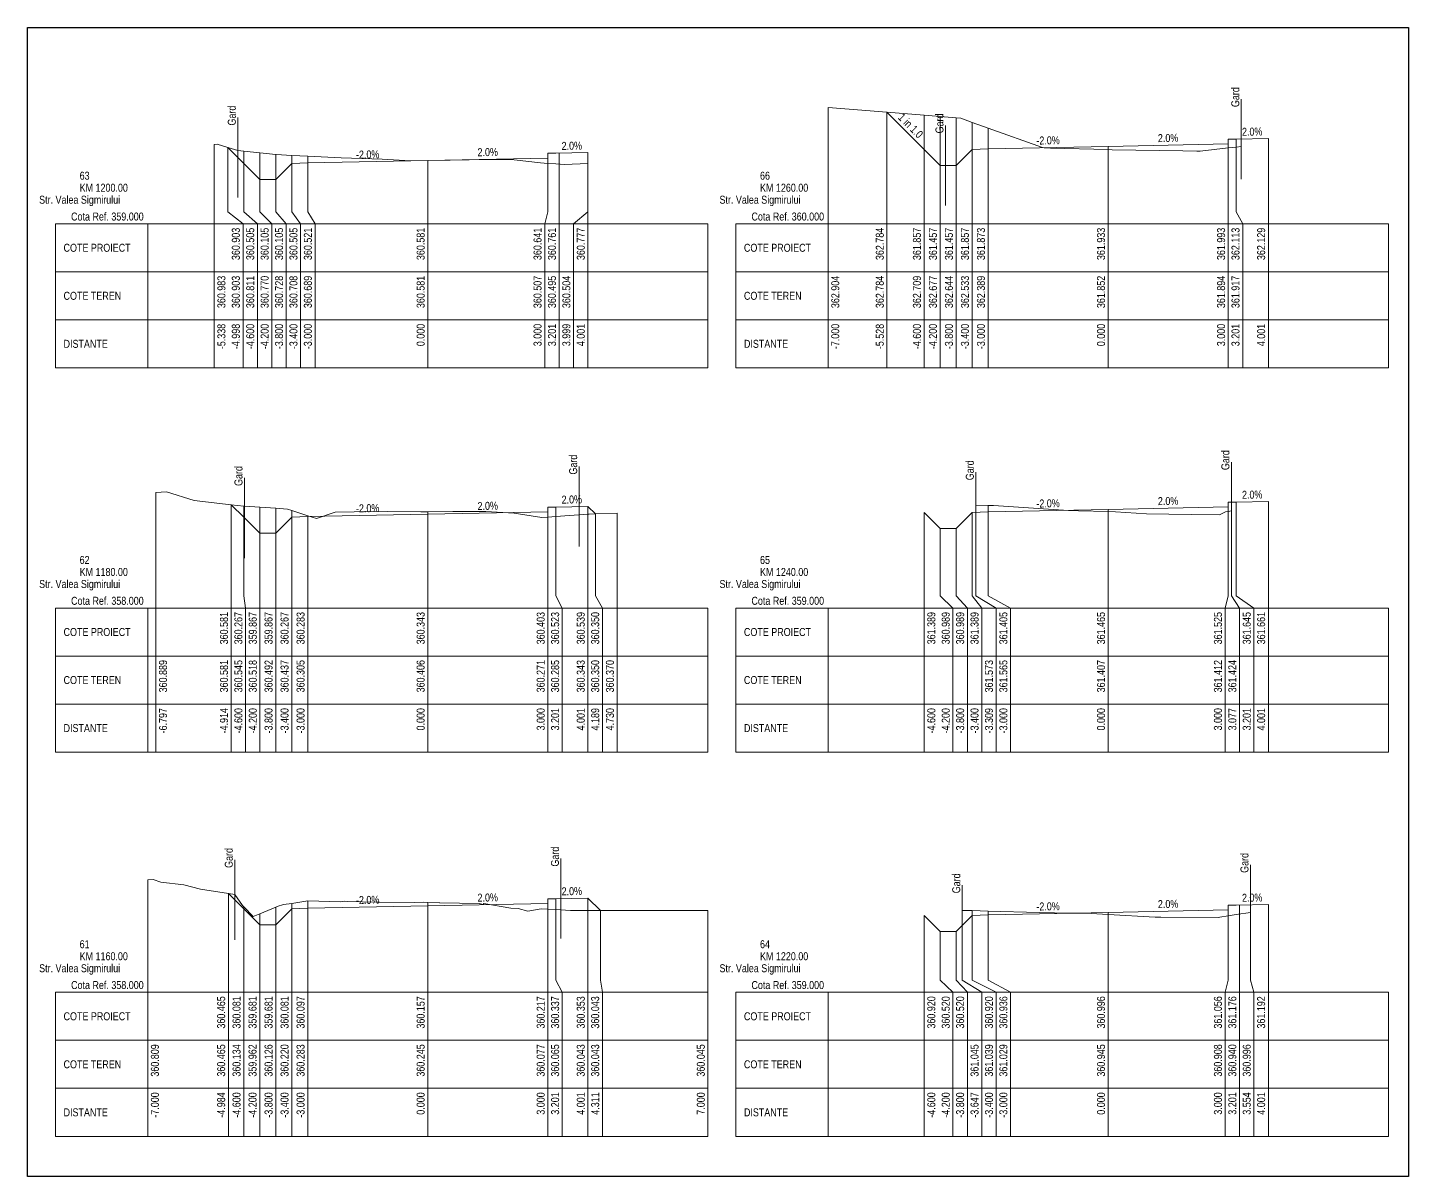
# Model space of a CAD drawing. Extents: x 1 to 634, y 0 to 594.
# Drawn here: x 550 to 584.5, y 0 to 28.7 of the extents above; entities that cross this region are included whole.
import ezdxf
from ezdxf.enums import TextEntityAlignment as Align

# ---------------------------------------------------------------- set-up
doc = ezdxf.new("R2010")
doc.units = 0
doc.header["$MEASUREMENT"] = 0
doc.layers.add('ARD-No Plot', color=1, linetype='Continuous', lineweight=0, plot=False)
for name, color, linetype, lineweight in [('Cartus', 7, 'Continuous', 0), ('DESIGN-TEXT', 7, 'Continuous', 0), ('EXISTING-TEXT', 7, 'Continuous', 0), ('LINES', 7, 'Continuous', 0), ('Text', 7, 'Continuous', 0), ('X-RL', 7, 'Continuous', 0), ('XPLOT-DESIGN', 5, 'Continuous', 0), ('XPLOT-EXISTING', 3, 'Continuous', 0), ('XPLOT-GRADE', 7, 'Continuous', 0), ('XPLOT-KM', 7, 'Continuous', 0), ('XPLOT-TITLE', 7, 'Continuous', 0)]:
    doc.layers.add(name, color=color, linetype=linetype, lineweight=lineweight)
doc.styles.add('$11$$0$Arial', font='arial.ttf', dxfattribs={"width": 0.8})

# ---------------------------------------------------------------- blocks, each defined once
blk = doc.blocks.new('$10$$0$A3_TRANSV_ALIN_TIRENA')
at = {"layer": ''}
blk.add_lwpolyline([(0, 0), (0, 287), (345, 287), (345, 0)], close=True, dxfattribs=at)

msp = doc.modelspace()

# ---------------------------------------------------------------- linework, layer by layer
at = {"layer": 'LINES'}
for p, q in [((580.325, 26.915), (580.325, 24.915)), ((570, 24.1), (570, 26.704)), ((570, 24.1), (570, 26.704)), ((570, 24.1), (570, 26.704)), ((570, 24.1), (570, 26.704)), ((571.472, 24.1), (571.472, 26.584)), ((571.472, 24.1), (571.472, 26.584)), ((571.472, 24.1), (571.472, 26.584)), ((555.251, 26.454), (555.251, 24.454)), ((572.4, 24.1), (572.4, 26.509)), ((572.4, 24.1), (572.4, 26.509)), ((572.4, 24.1), (572.4, 26.509)), ((572.8, 24.1), (572.8, 26.477)), ((572.8, 24.1), (572.8, 26.477)), ((572.8, 24.1), (572.8, 26.477)), ((572.933, 26.257), (572.933, 24.257)), ((573.2, 24.1), (573.2, 26.444)), ((573.2, 24.1), (573.2, 26.444)), ((573.2, 24.1), (573.2, 26.444)), ((573.6, 24.1), (573.6, 26.333)), ((573.6, 24.1), (573.6, 26.333)), ((573.6, 24.1), (573.6, 26.333)), ((574, 24.1), (574, 26.189)), ((574, 24.1), (574, 26.189)), ((574, 24.1), (574, 26.189)), ((580.201, 24.1), (580.201, 25.913)), ((580.201, 24.1), (580.201, 25.913)), ((580.201, 24.1), (580.201, 25.913)), ((581.001, 24.1), (581.001, 25.929)), ((554.662, 24.1), (554.662, 25.783)), ((554.662, 24.1), (554.662, 25.783)), ((555.002, 24.1), (555.002, 25.703)), ((555.002, 24.1), (555.002, 25.703)), ((555.002, 24.1), (555.002, 25.703)), ((555.4, 24.1), (555.4, 25.611)), ((555.4, 24.1), (555.4, 25.611)), ((555.4, 24.1), (555.4, 25.611)), ((555.8, 24.1), (555.8, 25.57)), ((555.8, 24.1), (555.8, 25.57)), ((555.8, 24.1), (555.8, 25.57)), ((563.281, 20.2), (563.281, 25.561)), ((563.281, 20.2), (563.281, 25.561)), ((563.281, 20.2), (563.281, 25.561)), ((564.001, 24.1), (564.001, 25.577)), ((577, 24.1), (577, 25.733)), ((577, 24.1), (577, 25.733)), ((577, 24.1), (577, 25.733)), ((580, 24.1), (580, 25.793)), ((580, 24.1), (580, 25.793)), ((580, 24.1), (580, 25.793)), ((556.2, 24.1), (556.2, 25.528)), ((556.2, 24.1), (556.2, 25.528)), ((556.2, 24.1), (556.2, 25.528)), ((556.6, 24.1), (556.6, 25.508)), ((556.6, 24.1), (556.6, 25.508)), ((556.6, 24.1), (556.6, 25.508)), ((557, 24.1), (557, 25.489)), ((557, 24.1), (557, 25.489)), ((557, 24.1), (557, 25.489)), ((560, 24.1), (560, 25.381)), ((560, 24.1), (560, 25.381)), ((560, 24.1), (560, 25.381)), ((563, 24.1), (563, 25.441)), ((563, 24.1), (563, 25.441)), ((563, 24.1), (563, 25.441)), ((563.999, 24.1), (563.999, 25.304)), ((563.999, 24.1), (563.999, 25.304)), ((554.662, 23.8), (554.662, 24.1)), ((554.662, 23.8), (554.662, 24.1)), ((555.382, 23.8), (555.002, 24.1)), ((555.382, 23.8), (555.002, 24.1)), ((555.382, 23.8), (555.002, 24.1)), ((555.742, 23.8), (555.4, 24.1)), ((555.742, 23.8), (555.4, 24.1)), ((555.742, 23.8), (555.4, 24.1)), ((556.102, 23.8), (555.8, 24.1)), ((556.102, 23.8), (555.8, 24.1)), ((556.102, 23.8), (555.8, 24.1)), ((556.462, 23.8), (556.2, 24.1)), ((556.462, 23.8), (556.2, 24.1)), ((556.462, 23.8), (556.2, 24.1)), ((556.822, 23.8), (556.6, 24.1)), ((556.822, 23.8), (556.6, 24.1)), ((556.822, 23.8), (556.6, 24.1)), ((557.182, 23.8), (557, 24.1)), ((557.182, 23.8), (557, 24.1)), ((557.182, 23.8), (557, 24.1)), ((560, 23.8), (560, 24.1)), ((560, 23.8), (560, 24.1)), ((560, 23.8), (560, 24.1)), ((562.921, 23.8), (563, 24.1)), ((562.921, 23.8), (563, 24.1)), ((562.921, 23.8), (563, 24.1)), ((563.641, 23.8), (563.999, 24.1)), ((563.641, 23.8), (563.999, 24.1)), ((564.001, 23.8), (564.001, 24.1)), ((570, 23.8), (570, 24.1)), ((570, 23.8), (570, 24.1)), ((570, 23.8), (570, 24.1)), ((570, 23.8), (570, 24.1)), ((571.472, 23.8), (571.472, 24.1)), ((571.472, 23.8), (571.472, 24.1)), ((571.472, 23.8), (571.472, 24.1)), ((572.4, 23.8), (572.4, 24.1)), ((572.4, 23.8), (572.4, 24.1)), ((572.4, 23.8), (572.4, 24.1)), ((572.8, 23.8), (572.8, 24.1)), ((572.8, 23.8), (572.8, 24.1)), ((572.8, 23.8), (572.8, 24.1)), ((573.2, 23.8), (573.2, 24.1)), ((573.2, 23.8), (573.2, 24.1)), ((573.2, 23.8), (573.2, 24.1)), ((573.6, 23.8), (573.6, 24.1)), ((573.6, 23.8), (573.6, 24.1)), ((573.6, 23.8), (573.6, 24.1)), ((574, 23.8), (574, 24.1)), ((574, 23.8), (574, 24.1)), ((574, 23.8), (574, 24.1)), ((577, 23.8), (577, 24.1)), ((577, 23.8), (577, 24.1)), ((577, 23.8), (577, 24.1)), ((580, 23.8), (580, 24.1)), ((580, 23.8), (580, 24.1)), ((580, 23.8), (580, 24.1)), ((580.36, 23.8), (580.201, 24.1)), ((580.36, 23.8), (580.201, 24.1)), ((580.36, 23.8), (580.201, 24.1)), ((581.001, 23.8), (581.001, 24.1)), ((550.698, 22.6), (550.698, 23.8)), ((550.698, 23.8), (553, 23.8)), ((553, 20.2), (553, 23.8)), ((553, 23.8), (567, 23.8)), ((554.662, 20.2), (554.662, 23.8)), ((554.662, 20.2), (554.662, 23.8)), ((555.382, 20.2), (555.382, 23.8)), ((555.382, 20.2), (555.382, 23.8)), ((555.382, 20.2), (555.382, 23.8)), ((555.742, 20.2), (555.742, 23.8)), ((555.742, 20.2), (555.742, 23.8)), ((555.742, 20.2), (555.742, 23.8)), ((556.102, 20.2), (556.102, 23.8)), ((556.102, 20.2), (556.102, 23.8)), ((556.102, 20.2), (556.102, 23.8)), ((556.462, 20.2), (556.462, 23.8)), ((556.462, 20.2), (556.462, 23.8)), ((556.462, 20.2), (556.462, 23.8)), ((556.822, 20.2), (556.822, 23.8)), ((556.822, 20.2), (556.822, 23.8)), ((556.822, 20.2), (556.822, 23.8)), ((557.182, 20.2), (557.182, 23.8)), ((557.182, 20.2), (557.182, 23.8)), ((557.182, 20.2), (557.182, 23.8)), ((560, 20.2), (560, 23.8)), ((560, 20.2), (560, 23.8)), ((560, 20.2), (560, 23.8)), ((562.921, 20.2), (562.921, 23.8)), ((562.921, 20.2), (562.921, 23.8)), ((562.921, 20.2), (562.921, 23.8)), ((563.641, 20.2), (563.641, 23.8)), ((563.641, 20.2), (563.641, 23.8)), ((564.001, 20.2), (564.001, 23.8)), ((567, 20.2), (567, 23.8)), ((567.698, 22.6), (567.698, 23.8)), ((567.698, 23.8), (570, 23.8)), ((570, 20.2), (570, 23.8)), ((570, 20.2), (570, 23.8)), ((570, 20.2), (570, 23.8)), ((570, 20.2), (570, 23.8)), ((570, 20.2), (570, 23.8)), ((570, 23.8), (584, 23.8)), ((571.472, 20.2), (571.472, 23.8)), ((571.472, 20.2), (571.472, 23.8)), ((571.472, 20.2), (571.472, 23.8)), ((572.4, 20.2), (572.4, 23.8)), ((572.4, 20.2), (572.4, 23.8)), ((572.4, 20.2), (572.4, 23.8)), ((572.8, 20.2), (572.8, 23.8)), ((572.8, 20.2), (572.8, 23.8)), ((572.8, 20.2), (572.8, 23.8)), ((573.2, 20.2), (573.2, 23.8)), ((573.2, 20.2), (573.2, 23.8)), ((573.2, 20.2), (573.2, 23.8)), ((573.6, 20.2), (573.6, 23.8)), ((573.6, 20.2), (573.6, 23.8)), ((573.6, 20.2), (573.6, 23.8)), ((574, 20.2), (574, 23.8)), ((574, 20.2), (574, 23.8)), ((574, 20.2), (574, 23.8)), ((577, 20.2), (577, 23.8)), ((577, 20.2), (577, 23.8)), ((577, 20.2), (577, 23.8)), ((580, 20.2), (580, 23.8)), ((580, 20.2), (580, 23.8)), ((580, 20.2), (580, 23.8)), ((580.36, 20.2), (580.36, 23.8)), ((580.36, 20.2), (580.36, 23.8)), ((580.36, 20.2), (580.36, 23.8)), ((581.001, 20.2), (581.001, 23.8)), ((584, 20.2), (584, 23.8)), ((550.698, 21.4), (550.698, 22.6)), ((550.698, 22.6), (553, 22.6)), ((553, 22.6), (550.698, 22.6)), ((553, 22.6), (567, 22.6)), ((567.698, 21.4), (567.698, 22.6)), ((567.698, 22.6), (570, 22.6)), ((570, 22.6), (567.698, 22.6)), ((570, 22.6), (584, 22.6)), ((550.698, 20.2), (550.698, 21.4)), ((550.698, 21.4), (553, 21.4)), ((553, 21.4), (550.698, 21.4)), ((553, 21.4), (567, 21.4)), ((567.698, 20.2), (567.698, 21.4)), ((567.698, 21.4), (570, 21.4)), ((570, 21.4), (567.698, 21.4)), ((570, 21.4), (584, 21.4)), ((553, 20.2), (550.698, 20.2)), ((553, 20.2), (567, 20.2)), ((570, 20.2), (567.698, 20.2)), ((570, 20.2), (584, 20.2)), ((563.781, 17.734), (563.781, 15.734)), ((580.077, 17.845), (580.077, 15.845)), ((555.418, 17.449), (555.418, 15.449)), ((573.691, 17.592), (573.691, 15.592)), ((553.203, 14.5), (553.203, 17.089)), ((553.203, 14.5), (553.203, 17.089)), ((555.086, 14.5), (555.086, 16.781)), ((555.086, 14.5), (555.086, 16.781)), ((555.086, 14.5), (555.086, 16.781)), ((555.4, 14.5), (555.4, 16.745)), ((555.4, 14.5), (555.4, 16.745)), ((555.4, 14.5), (555.4, 16.745)), ((555.8, 14.5), (555.8, 16.718)), ((555.8, 14.5), (555.8, 16.718)), ((555.8, 14.5), (555.8, 16.718)), ((556.2, 14.5), (556.2, 16.692)), ((556.2, 14.5), (556.2, 16.692)), ((556.2, 14.5), (556.2, 16.692)), ((556.6, 14.5), (556.6, 16.637)), ((556.6, 14.5), (556.6, 16.637)), ((556.6, 14.5), (556.6, 16.637)), ((560, 14.5), (560, 16.606)), ((560, 14.5), (560, 16.606)), ((560, 14.5), (560, 16.606)), ((563, 14.5), (563, 16.603)), ((563, 14.5), (563, 16.603)), ((563, 14.5), (563, 16.603)), ((563.201, 14.5), (563.201, 16.723)), ((563.201, 14.5), (563.201, 16.723)), ((563.201, 14.5), (563.201, 16.723)), ((564.001, 14.5), (564.001, 16.739)), ((564.001, 14.5), (564.001, 16.739)), ((564.001, 14.5), (564.001, 16.739)), ((564.73, 14.5), (564.73, 16.57)), ((564.73, 14.5), (564.73, 16.57)), ((572.4, 14.5), (572.4, 16.589)), ((573.6, 14.5), (573.6, 16.589)), ((573.691, 14.5), (573.691, 16.773)), ((573.691, 14.5), (573.691, 16.773)), ((574, 14.5), (574, 16.765)), ((574, 14.5), (574, 16.765)), ((574, 14.5), (574, 16.765)), ((577, 14.5), (577, 16.665)), ((577, 14.5), (577, 16.665)), ((577, 14.5), (577, 16.665)), ((580, 14.5), (580, 16.725)), ((580, 14.5), (580, 16.725)), ((580, 14.5), (580, 16.725)), ((580.077, 14.5), (580.077, 16.624)), ((580.077, 14.5), (580.077, 16.624)), ((580.201, 14.5), (580.201, 16.845)), ((581.001, 14.5), (581.001, 16.861)), ((557, 14.5), (557, 16.505)), ((557, 14.5), (557, 16.505)), ((557, 14.5), (557, 16.505)), ((564.189, 14.5), (564.189, 16.55)), ((564.189, 14.5), (564.189, 16.55)), ((564.189, 14.5), (564.189, 16.55)), ((572.8, 14.5), (572.8, 16.189)), ((573.2, 14.5), (573.2, 16.189)), ((553.203, 14.2), (553.203, 14.5)), ((553.203, 14.2), (553.203, 14.5)), ((555.086, 14.2), (555.086, 14.5)), ((555.086, 14.2), (555.086, 14.5)), ((555.086, 14.2), (555.086, 14.5)), ((555.446, 14.2), (555.4, 14.5)), ((555.446, 14.2), (555.4, 14.5)), ((555.446, 14.2), (555.4, 14.5)), ((555.806, 14.2), (555.8, 14.5)), ((555.806, 14.2), (555.8, 14.5)), ((555.806, 14.2), (555.8, 14.5)), ((556.2, 14.2), (556.2, 14.5)), ((556.2, 14.2), (556.2, 14.5)), ((556.2, 14.2), (556.2, 14.5)), ((556.6, 14.2), (556.6, 14.5)), ((556.6, 14.2), (556.6, 14.5)), ((556.6, 14.2), (556.6, 14.5)), ((557, 14.2), (557, 14.5)), ((557, 14.2), (557, 14.5)), ((557, 14.2), (557, 14.5)), ((560, 14.2), (560, 14.5)), ((560, 14.2), (560, 14.5)), ((560, 14.2), (560, 14.5)), ((563, 14.2), (563, 14.5)), ((563, 14.2), (563, 14.5)), ((563, 14.2), (563, 14.5)), ((563.36, 14.2), (563.201, 14.5)), ((563.36, 14.2), (563.201, 14.5)), ((563.36, 14.2), (563.201, 14.5)), ((564.001, 14.2), (564.001, 14.5)), ((564.001, 14.2), (564.001, 14.5)), ((564.001, 14.2), (564.001, 14.5)), ((564.361, 14.2), (564.189, 14.5)), ((564.361, 14.2), (564.189, 14.5)), ((564.361, 14.2), (564.189, 14.5)), ((564.73, 14.2), (564.73, 14.5)), ((564.73, 14.2), (564.73, 14.5)), ((572.4, 14.2), (572.4, 14.5)), ((573.12, 14.2), (572.8, 14.5)), ((573.48, 14.2), (573.2, 14.5)), ((573.84, 14.2), (573.6, 14.5)), ((574.2, 14.2), (573.691, 14.5)), ((574.2, 14.2), (573.691, 14.5)), ((574.56, 14.2), (574, 14.5)), ((574.56, 14.2), (574, 14.5)), ((574.56, 14.2), (574, 14.5)), ((577, 14.2), (577, 14.5)), ((577, 14.2), (577, 14.5)), ((577, 14.2), (577, 14.5)), ((579.921, 14.2), (580, 14.5)), ((579.921, 14.2), (580, 14.5)), ((579.921, 14.2), (580, 14.5)), ((580.281, 14.2), (580.077, 14.5)), ((580.281, 14.2), (580.077, 14.5)), ((580.641, 14.2), (580.201, 14.5)), ((581.001, 14.2), (581.001, 14.5)), ((550.698, 13), (550.698, 14.2)), ((550.698, 14.2), (553, 14.2)), ((553, 10.6), (553, 14.2)), ((553, 14.2), (567, 14.2)), ((553.203, 10.6), (553.203, 14.2)), ((553.203, 10.6), (553.203, 14.2)), ((555.086, 10.6), (555.086, 14.2)), ((555.086, 10.6), (555.086, 14.2)), ((555.086, 10.6), (555.086, 14.2)), ((555.446, 10.6), (555.446, 14.2)), ((555.446, 10.6), (555.446, 14.2)), ((555.446, 10.6), (555.446, 14.2)), ((555.806, 10.6), (555.806, 14.2)), ((555.806, 10.6), (555.806, 14.2)), ((555.806, 10.6), (555.806, 14.2)), ((556.2, 10.6), (556.2, 14.2)), ((556.2, 10.6), (556.2, 14.2)), ((556.2, 10.6), (556.2, 14.2)), ((556.6, 10.6), (556.6, 14.2)), ((556.6, 10.6), (556.6, 14.2)), ((556.6, 10.6), (556.6, 14.2)), ((557, 10.6), (557, 14.2)), ((557, 10.6), (557, 14.2)), ((557, 10.6), (557, 14.2)), ((560, 10.6), (560, 14.2)), ((560, 10.6), (560, 14.2)), ((560, 10.6), (560, 14.2)), ((563, 10.6), (563, 14.2)), ((563, 10.6), (563, 14.2)), ((563, 10.6), (563, 14.2)), ((563.36, 10.6), (563.36, 14.2)), ((563.36, 10.6), (563.36, 14.2)), ((563.36, 10.6), (563.36, 14.2)), ((564.001, 10.6), (564.001, 14.2)), ((564.001, 10.6), (564.001, 14.2)), ((564.001, 10.6), (564.001, 14.2)), ((564.361, 10.6), (564.361, 14.2)), ((564.361, 10.6), (564.361, 14.2)), ((564.361, 10.6), (564.361, 14.2)), ((564.73, 10.6), (564.73, 14.2)), ((564.73, 10.6), (564.73, 14.2)), ((567, 10.6), (567, 14.2)), ((567.698, 13), (567.698, 14.2)), ((567.698, 14.2), (570, 14.2)), ((570, 10.6), (570, 14.2)), ((570, 14.2), (584, 14.2)), ((572.4, 10.6), (572.4, 14.2)), ((573.12, 10.6), (573.12, 14.2)), ((573.48, 10.6), (573.48, 14.2)), ((573.84, 10.6), (573.84, 14.2)), ((574.2, 10.6), (574.2, 14.2)), ((574.2, 10.6), (574.2, 14.2)), ((574.56, 10.6), (574.56, 14.2)), ((574.56, 10.6), (574.56, 14.2)), ((574.56, 10.6), (574.56, 14.2)), ((577, 10.6), (577, 14.2)), ((577, 10.6), (577, 14.2)), ((577, 10.6), (577, 14.2)), ((579.921, 10.6), (579.921, 14.2)), ((579.921, 10.6), (579.921, 14.2)), ((579.921, 10.6), (579.921, 14.2)), ((580.281, 10.6), (580.281, 14.2)), ((580.281, 10.6), (580.281, 14.2)), ((580.641, 10.6), (580.641, 14.2)), ((581.001, 10.6), (581.001, 14.2)), ((584, 10.6), (584, 14.2)), ((550.698, 11.8), (550.698, 13)), ((550.698, 13), (553, 13)), ((553, 13), (550.698, 13)), ((553, 13), (567, 13)), ((567.698, 11.8), (567.698, 13)), ((567.698, 13), (570, 13)), ((570, 13), (567.698, 13)), ((570, 13), (584, 13)), ((550.698, 10.6), (550.698, 11.8)), ((550.698, 11.8), (553, 11.8)), ((553, 11.8), (550.698, 11.8)), ((553, 11.8), (567, 11.8)), ((567.698, 10.6), (567.698, 11.8)), ((567.698, 11.8), (570, 11.8)), ((570, 11.8), (567.698, 11.8)), ((570, 11.8), (584, 11.8)), ((553, 10.6), (550.698, 10.6)), ((553, 10.6), (567, 10.6)), ((570, 10.6), (567.698, 10.6)), ((570, 10.6), (584, 10.6)), ((563.326, 7.94), (563.326, 5.94)), ((555.175, 7.907), (555.175, 5.907)), ((580.554, 7.783), (580.554, 5.783)), ((553, 4.9), (553, 7.409)), ((553, 4.9), (553, 7.409)), ((573.353, 7.273), (573.353, 5.273)), ((555.016, 4.9), (555.016, 7.065)), ((555.016, 4.9), (555.016, 7.065)), ((555.016, 4.9), (555.016, 7.065)), ((563.201, 4.9), (563.201, 6.937)), ((563.201, 4.9), (563.201, 6.937)), ((563.201, 4.9), (563.201, 6.937)), ((564.001, 4.9), (564.001, 6.953)), ((564.001, 4.9), (564.001, 6.953)), ((564.001, 4.9), (564.001, 6.953)), ((555.4, 4.9), (555.4, 6.734)), ((555.4, 4.9), (555.4, 6.734)), ((555.4, 4.9), (555.4, 6.734)), ((555.8, 4.9), (555.8, 6.562)), ((555.8, 4.9), (555.8, 6.562)), ((555.8, 4.9), (555.8, 6.562)), ((556.2, 4.9), (556.2, 6.726)), ((556.2, 4.9), (556.2, 6.726)), ((556.2, 4.9), (556.2, 6.726)), ((556.6, 4.9), (556.6, 6.82)), ((556.6, 4.9), (556.6, 6.82)), ((556.6, 4.9), (556.6, 6.82)), ((557, 4.9), (557, 6.883)), ((557, 4.9), (557, 6.883)), ((557, 4.9), (557, 6.883)), ((560, 4.9), (560, 6.845)), ((560, 4.9), (560, 6.845)), ((560, 4.9), (560, 6.845)), ((563, 4.9), (563, 6.817)), ((563, 4.9), (563, 6.817)), ((563, 4.9), (563, 6.817)), ((564.311, 4.9), (564.311, 6.643)), ((564.311, 4.9), (564.311, 6.643)), ((564.311, 4.9), (564.311, 6.643)), ((567, 4.9), (567, 6.645)), ((567, 4.9), (567, 6.645)), ((573.353, 4.9), (573.353, 6.645)), ((573.353, 4.9), (573.353, 6.645)), ((573.6, 4.9), (573.6, 6.639)), ((573.6, 4.9), (573.6, 6.639)), ((573.6, 4.9), (573.6, 6.639)), ((574, 4.9), (574, 6.629)), ((574, 4.9), (574, 6.629)), ((574, 4.9), (574, 6.629)), ((577, 4.9), (577, 6.596)), ((577, 4.9), (577, 6.596)), ((577, 4.9), (577, 6.596)), ((580, 4.9), (580, 6.656)), ((580, 4.9), (580, 6.656)), ((580, 4.9), (580, 6.656)), ((580.281, 1), (580.281, 6.776)), ((580.281, 1), (580.281, 6.776)), ((580.281, 1), (580.281, 6.776)), ((580.554, 4.9), (580.554, 6.596)), ((580.554, 4.9), (580.554, 6.596)), ((581.001, 4.9), (581.001, 6.792)), ((572.4, 4.9), (572.4, 6.52)), ((572.8, 4.9), (572.8, 6.12)), ((573.2, 4.9), (573.2, 6.12)), ((553, 4.6), (553, 4.9)), ((553, 4.6), (553, 4.9)), ((555.016, 4.6), (555.016, 4.9)), ((555.016, 4.6), (555.016, 4.9)), ((555.016, 4.6), (555.016, 4.9)), ((555.4, 4.6), (555.4, 4.9)), ((555.4, 4.6), (555.4, 4.9)), ((555.4, 4.6), (555.4, 4.9)), ((555.8, 4.6), (555.8, 4.9)), ((555.8, 4.6), (555.8, 4.9)), ((555.8, 4.6), (555.8, 4.9)), ((556.2, 4.6), (556.2, 4.9)), ((556.2, 4.6), (556.2, 4.9)), ((556.2, 4.6), (556.2, 4.9)), ((556.6, 4.6), (556.6, 4.9)), ((556.6, 4.6), (556.6, 4.9)), ((556.6, 4.6), (556.6, 4.9)), ((557, 4.6), (557, 4.9)), ((557, 4.6), (557, 4.9)), ((557, 4.6), (557, 4.9)), ((560, 4.6), (560, 4.9)), ((560, 4.6), (560, 4.9)), ((560, 4.6), (560, 4.9)), ((563, 4.6), (563, 4.9)), ((563, 4.6), (563, 4.9)), ((563, 4.6), (563, 4.9)), ((563.36, 4.6), (563.201, 4.9)), ((563.36, 4.6), (563.201, 4.9)), ((563.36, 4.6), (563.201, 4.9)), ((564.001, 4.6), (564.001, 4.9)), ((564.001, 4.6), (564.001, 4.9)), ((564.001, 4.6), (564.001, 4.9)), ((564.361, 4.6), (564.311, 4.9)), ((564.361, 4.6), (564.311, 4.9)), ((564.361, 4.6), (564.311, 4.9)), ((567, 4.6), (567, 4.9)), ((567, 4.6), (567, 4.9)), ((572.4, 4.6), (572.4, 4.9)), ((573.12, 4.6), (572.8, 4.9)), ((573.48, 4.6), (573.2, 4.9)), ((573.84, 4.6), (573.353, 4.9)), ((573.84, 4.6), (573.353, 4.9)), ((574.2, 4.6), (573.6, 4.9)), ((574.2, 4.6), (573.6, 4.9)), ((574.2, 4.6), (573.6, 4.9)), ((574.56, 4.6), (574, 4.9)), ((574.56, 4.6), (574, 4.9)), ((574.56, 4.6), (574, 4.9)), ((577, 4.6), (577, 4.9)), ((577, 4.6), (577, 4.9)), ((577, 4.6), (577, 4.9)), ((579.921, 4.6), (580, 4.9)), ((579.921, 4.6), (580, 4.9)), ((579.921, 4.6), (580, 4.9)), ((580.641, 4.6), (580.554, 4.9)), ((580.641, 4.6), (580.554, 4.9)), ((581.001, 4.6), (581.001, 4.9)), ((550.698, 3.4), (550.698, 4.6)), ((550.698, 4.6), (553, 4.6)), ((553, 1), (553, 4.6)), ((553, 1), (553, 4.6)), ((553, 1), (553, 4.6)), ((553, 4.6), (567, 4.6)), ((555.016, 1), (555.016, 4.6)), ((555.016, 1), (555.016, 4.6)), ((555.016, 1), (555.016, 4.6)), ((555.4, 1), (555.4, 4.6)), ((555.4, 1), (555.4, 4.6)), ((555.4, 1), (555.4, 4.6)), ((555.8, 1), (555.8, 4.6)), ((555.8, 1), (555.8, 4.6)), ((555.8, 1), (555.8, 4.6)), ((556.2, 1), (556.2, 4.6)), ((556.2, 1), (556.2, 4.6)), ((556.2, 1), (556.2, 4.6)), ((556.6, 1), (556.6, 4.6)), ((556.6, 1), (556.6, 4.6)), ((556.6, 1), (556.6, 4.6)), ((557, 1), (557, 4.6)), ((557, 1), (557, 4.6)), ((557, 1), (557, 4.6)), ((560, 1), (560, 4.6)), ((560, 1), (560, 4.6)), ((560, 1), (560, 4.6)), ((563, 1), (563, 4.6)), ((563, 1), (563, 4.6)), ((563, 1), (563, 4.6)), ((563.36, 1), (563.36, 4.6)), ((563.36, 1), (563.36, 4.6)), ((563.36, 1), (563.36, 4.6)), ((564.001, 1), (564.001, 4.6)), ((564.001, 1), (564.001, 4.6)), ((564.001, 1), (564.001, 4.6)), ((564.361, 1), (564.361, 4.6)), ((564.361, 1), (564.361, 4.6)), ((564.361, 1), (564.361, 4.6)), ((567, 1), (567, 4.6)), ((567, 1), (567, 4.6)), ((567, 1), (567, 4.6)), ((567.698, 3.4), (567.698, 4.6)), ((567.698, 4.6), (570, 4.6)), ((570, 1), (570, 4.6)), ((570, 4.6), (584, 4.6)), ((572.4, 1), (572.4, 4.6)), ((573.12, 1), (573.12, 4.6)), ((573.48, 1), (573.48, 4.6)), ((573.84, 1), (573.84, 4.6)), ((573.84, 1), (573.84, 4.6)), ((574.2, 1), (574.2, 4.6)), ((574.2, 1), (574.2, 4.6)), ((574.2, 1), (574.2, 4.6)), ((574.56, 1), (574.56, 4.6)), ((574.56, 1), (574.56, 4.6)), ((574.56, 1), (574.56, 4.6)), ((577, 1), (577, 4.6)), ((577, 1), (577, 4.6)), ((577, 1), (577, 4.6)), ((579.921, 1), (579.921, 4.6)), ((579.921, 1), (579.921, 4.6)), ((579.921, 1), (579.921, 4.6)), ((580.641, 1), (580.641, 4.6)), ((580.641, 1), (580.641, 4.6)), ((581.001, 1), (581.001, 4.6)), ((584, 1), (584, 4.6)), ((550.698, 2.2), (550.698, 3.4)), ((550.698, 3.4), (553, 3.4)), ((553, 3.4), (550.698, 3.4)), ((553, 3.4), (567, 3.4)), ((567.698, 2.2), (567.698, 3.4)), ((567.698, 3.4), (570, 3.4)), ((570, 3.4), (567.698, 3.4)), ((570, 3.4), (584, 3.4)), ((550.698, 1), (550.698, 2.2)), ((550.698, 2.2), (553, 2.2)), ((553, 2.2), (550.698, 2.2)), ((553, 2.2), (567, 2.2)), ((567.698, 1), (567.698, 2.2)), ((567.698, 2.2), (570, 2.2)), ((570, 2.2), (567.698, 2.2)), ((570, 2.2), (584, 2.2)), ((553, 1), (550.698, 1)), ((553, 1), (567, 1)), ((570, 1), (567.698, 1)), ((570, 1), (584, 1))]:
    msp.add_line(p, q, dxfattribs=at)
at = {"layer": 'XPLOT-DESIGN'}
for p, q in [((571.472, 26.584), (572.4, 25.657)), ((580, 25.793), (580.001, 25.913)), ((580.001, 25.913), (580.201, 25.913)), ((580.201, 25.913), (581.001, 25.929)), ((555.002, 25.703), (555.4, 25.305)), ((563, 25.441), (563.001, 25.561)), ((563.001, 25.561), (563.201, 25.561)), ((563.201, 25.561), (564.001, 25.577)), ((572.4, 25.657), (572.8, 25.257)), ((573.2, 25.257), (573.6, 25.657)), ((573.6, 25.657), (574, 25.673)), ((574, 25.673), (577, 25.733)), ((577, 25.733), (580, 25.793)), ((555.4, 25.305), (555.8, 24.905)), ((556.2, 24.905), (556.6, 25.305)), ((556.6, 25.305), (557, 25.321)), ((557, 25.321), (560, 25.381)), ((560, 25.381), (563, 25.441)), ((572.8, 25.257), (573.2, 25.257)), ((555.8, 24.905), (556.2, 24.905)), ((555.086, 16.781), (555.4, 16.467)), ((560, 16.543), (563, 16.603)), ((563, 16.603), (563.001, 16.723)), ((563.001, 16.723), (563.201, 16.723)), ((563.201, 16.723), (564.001, 16.739)), ((564.001, 16.739), (564.189, 16.55)), ((572.4, 16.589), (572.8, 16.189)), ((573.2, 16.189), (573.6, 16.589)), ((573.6, 16.589), (574, 16.605)), ((574, 16.605), (577, 16.665)), ((577, 16.665), (580, 16.725)), ((580, 16.725), (580.001, 16.845)), ((580.001, 16.845), (580.201, 16.845)), ((580.201, 16.845), (581.001, 16.861)), ((555.4, 16.467), (555.8, 16.067)), ((556.2, 16.067), (556.6, 16.467)), ((556.6, 16.467), (557, 16.483)), ((557, 16.483), (560, 16.543)), ((555.8, 16.067), (556.2, 16.067)), ((572.8, 16.189), (573.2, 16.189)), ((555.016, 7.065), (555.4, 6.681)), ((563, 6.817), (563.001, 6.937)), ((563.001, 6.937), (563.201, 6.937)), ((563.201, 6.937), (564.001, 6.953)), ((564.001, 6.953), (564.311, 6.643)), ((555.4, 6.681), (555.8, 6.281)), ((556.2, 6.281), (556.6, 6.681)), ((556.6, 6.681), (557, 6.697)), ((557, 6.697), (560, 6.757)), ((560, 6.757), (563, 6.817)), ((574, 6.536), (577, 6.596)), ((577, 6.596), (580, 6.656)), ((580, 6.656), (580.001, 6.776)), ((580.001, 6.776), (580.201, 6.776)), ((580.201, 6.776), (581.001, 6.792)), ((555.8, 6.281), (556.2, 6.281)), ((572.4, 6.52), (572.8, 6.12)), ((573.2, 6.12), (573.6, 6.52)), ((573.6, 6.52), (574, 6.536)), ((572.8, 6.12), (573.2, 6.12))]:
    msp.add_line(p, q, dxfattribs=at)
at = {"layer": 'XPLOT-EXISTING'}
for p, q in [((570, 26.704), (570, 26.704)), ((570, 26.704), (571.472, 26.584)), ((571.472, 26.584), (572.4, 26.509)), ((572.4, 26.509), (572.8, 26.477)), ((572.8, 26.477), (573.2, 26.444)), ((573.2, 26.444), (573.316, 26.435)), ((573.316, 26.435), (573.6, 26.333)), ((573.6, 26.333), (574, 26.189)), ((574, 26.189), (575.357, 25.701)), ((554.662, 25.783), (554.734, 25.786)), ((554.734, 25.786), (555.002, 25.703)), ((555.002, 25.703), (555.251, 25.626)), ((555.251, 25.626), (555.4, 25.611)), ((555.4, 25.611), (555.8, 25.57)), ((555.8, 25.57), (556.2, 25.528)), ((575.357, 25.701), (575.402, 25.693)), ((575.402, 25.693), (575.562, 25.69)), ((575.562, 25.69), (577, 25.652)), ((577, 25.652), (577, 25.652)), ((577, 25.652), (577.098, 25.649)), ((577.098, 25.649), (578.866, 25.62)), ((578.866, 25.62), (579.211, 25.612)), ((579.211, 25.612), (579.296, 25.613)), ((579.296, 25.613), (580, 25.694)), ((580, 25.694), (580.201, 25.717)), ((580.201, 25.717), (580.325, 25.731)), ((556.2, 25.528), (556.21, 25.527)), ((556.21, 25.527), (556.6, 25.508)), ((556.6, 25.508), (557, 25.489)), ((557, 25.489), (557.834, 25.449)), ((557.834, 25.449), (558.863, 25.414)), ((558.863, 25.414), (559.567, 25.374)), ((559.567, 25.374), (560, 25.381)), ((560, 25.381), (560.561, 25.392)), ((560, 25.381), (560, 25.381)), ((560.561, 25.392), (561.514, 25.402)), ((561.514, 25.402), (562.153, 25.399)), ((562.153, 25.399), (562.817, 25.318)), ((562.817, 25.318), (563, 25.307)), ((563, 25.307), (563.201, 25.295)), ((563.201, 25.295), (563.416, 25.283)), ((563.416, 25.283), (563.999, 25.304)), ((553.203, 17.089), (553.471, 17.099)), ((553.471, 17.099), (554.16, 16.886)), ((554.16, 16.886), (555.086, 16.781)), ((555.086, 16.781), (555.4, 16.745)), ((555.4, 16.745), (555.418, 16.743)), ((555.418, 16.743), (555.8, 16.718)), ((555.8, 16.718), (556.2, 16.692)), ((556.2, 16.692), (556.492, 16.672)), ((556.492, 16.672), (556.6, 16.637)), ((556.6, 16.637), (557, 16.505)), ((557.218, 16.433), (557.683, 16.596)), ((557.683, 16.596), (558.157, 16.601)), ((558.157, 16.601), (558.995, 16.615)), ((558.995, 16.615), (559.823, 16.604)), ((559.823, 16.604), (560, 16.606)), ((560, 16.606), (560.621, 16.613)), ((560, 16.606), (560, 16.606)), ((560.621, 16.613), (561.447, 16.612)), ((561.447, 16.612), (562.16, 16.571)), ((562.16, 16.571), (562.846, 16.46)), ((564.189, 16.55), (564.73, 16.57)), ((573.691, 16.773), (574, 16.765)), ((574, 16.765), (574.13, 16.761)), ((574.13, 16.761), (576.008, 16.632)), ((576.008, 16.632), (576.258, 16.627)), ((576.258, 16.627), (577, 16.607)), ((577, 16.607), (577, 16.607)), ((577, 16.607), (577.178, 16.602)), ((577.178, 16.602), (577.959, 16.556)), ((579.781, 16.531), (579.928, 16.6)), ((579.928, 16.6), (580, 16.612)), ((580, 16.612), (580.077, 16.624)), ((557, 16.505), (557.218, 16.433)), ((562.846, 16.46), (563, 16.471)), ((563, 16.471), (563.201, 16.485)), ((563.201, 16.485), (564.001, 16.543)), ((564.001, 16.543), (564.031, 16.545)), ((564.031, 16.545), (564.189, 16.55)), ((577.959, 16.556), (579.075, 16.536)), ((579.075, 16.536), (579.781, 16.531)), ((553, 7.409), (553.133, 7.413)), ((553, 7.409), (553, 7.409)), ((553.133, 7.413), (553.326, 7.354)), ((553.326, 7.354), (553.904, 7.288)), ((553.904, 7.288), (554.323, 7.173)), ((554.323, 7.173), (555.016, 7.065)), ((555.016, 7.065), (555.175, 7.041)), ((555.175, 7.041), (555.366, 6.769)), ((555.366, 6.769), (555.4, 6.734)), ((555.4, 6.734), (555.636, 6.495)), ((555.636, 6.495), (555.8, 6.562)), ((555.8, 6.562), (556.2, 6.726)), ((556.2, 6.726), (556.232, 6.739)), ((556.232, 6.739), (556.396, 6.789)), ((556.396, 6.789), (556.6, 6.82)), ((556.6, 6.82), (557, 6.883)), ((557, 6.883), (557.005, 6.884)), ((557.005, 6.884), (557.83, 6.858)), ((557.83, 6.858), (557.909, 6.876)), ((557.909, 6.876), (557.999, 6.869)), ((557.999, 6.869), (558.715, 6.852)), ((558.715, 6.852), (558.793, 6.851)), ((558.793, 6.851), (559.67, 6.841)), ((559.67, 6.841), (559.901, 6.847)), ((559.901, 6.847), (560, 6.845)), ((560, 6.845), (560, 6.845)), ((560, 6.845), (560.293, 6.837)), ((560.293, 6.837), (560.298, 6.832)), ((560.298, 6.832), (561.284, 6.815)), ((561.284, 6.815), (561.384, 6.796)), ((561.384, 6.796), (561.397, 6.817)), ((561.397, 6.817), (562.071, 6.705)), ((562.071, 6.705), (562.259, 6.69)), ((562.259, 6.69), (562.502, 6.624)), ((562.502, 6.624), (562.829, 6.687)), ((562.829, 6.687), (563, 6.677)), ((563, 6.677), (563.201, 6.665)), ((563.201, 6.665), (563.562, 6.643)), ((563.562, 6.643), (564.001, 6.643)), ((564.001, 6.643), (564.311, 6.643)), ((564.311, 6.643), (567, 6.645)), ((573.353, 6.645), (573.6, 6.639)), ((573.6, 6.639), (574, 6.629)), ((574, 6.629), (575.272, 6.596)), ((575.272, 6.596), (576.037, 6.58)), ((576.037, 6.58), (576.459, 6.573)), ((576.459, 6.573), (576.574, 6.57)), ((576.574, 6.57), (577, 6.545)), ((580.201, 6.54), (580.554, 6.596)), ((577, 6.545), (577, 6.545)), ((577, 6.545), (578.174, 6.477)), ((578.174, 6.477), (578.311, 6.474)), ((578.311, 6.474), (579.768, 6.465)), ((579.768, 6.465), (579.785, 6.473)), ((579.785, 6.473), (580, 6.508)), ((580, 6.508), (580.201, 6.54))]:
    msp.add_line(p, q, dxfattribs=at)

# ---------------------------------------------------------------- block references
at = {"layer": 'Cartus', "xscale": 0.1, "yscale": 0.1, "zscale": 0.1}
msp.add_blockref('$10$$0$A3_TRANSV_ALIN_TIRENA', (550, 0), dxfattribs=at)

# ---------------------------------------------------------------- texts
at = {"layer": 'ARD-No Plot', "style": '$11$$0$Arial', "width": 0.8}
for p in [(551.3, 24.3), (568.3, 24.3), (551.3, 14.7), (568.3, 14.7), (551.3, 5.1), (568.3, 5.1)]:
    msp.add_text('Str. Valea Sigmirului', height=0.2, dxfattribs=at).set_placement(p, align=Align.CENTER)
at = {"layer": 'DESIGN-TEXT', "style": '$11$$0$Arial', "width": 0.8}
for s, p in [('360.903', (555.302, 23.7)), ('360.505', (555.662, 23.7)), ('360.105', (556.022, 23.7)), ('360.105', (556.382, 23.7)), ('360.505', (556.742, 23.7)), ('360.521', (557.102, 23.7)), ('360.581', (559.92, 23.7)), ('360.641', (562.841, 23.7)), ('360.761', (563.201, 23.7)), ('360.777', (563.921, 23.7)), ('362.784', (571.392, 23.7)), ('361.857', (572.32, 23.7)), ('361.457', (572.72, 23.7)), ('361.457', (573.12, 23.7)), ('361.857', (573.52, 23.7)), ('361.873', (573.92, 23.7)), ('361.933', (576.92, 23.7)), ('361.993', (579.92, 23.7)), ('362.113', (580.28, 23.7)), ('362.129', (580.921, 23.7)), ('360.581', (555.006, 14.1)), ('360.267', (555.366, 14.1)), ('359.867', (555.726, 14.1)), ('359.867', (556.12, 14.1)), ('360.267', (556.52, 14.1)), ('360.283', (556.92, 14.1)), ('360.343', (559.92, 14.1)), ('360.403', (562.92, 14.1)), ('360.523', (563.28, 14.1)), ('360.539', (563.921, 14.1)), ('360.350', (564.281, 14.1)), ('361.389', (572.68, 14.1)), ('360.989', (573.04, 14.1)), ('360.989', (573.4, 14.1)), ('361.389', (573.76, 14.1)), ('361.405', (574.48, 14.1)), ('361.465', (576.92, 14.1)), ('361.525', (579.841, 14.1)), ('361.645', (580.561, 14.1)), ('361.661', (580.921, 14.1)), ('360.465', (554.936, 4.5)), ('360.081', (555.32, 4.5)), ('359.681', (555.72, 4.5)), ('359.681', (556.12, 4.5)), ('360.081', (556.52, 4.5)), ('360.097', (556.92, 4.5)), ('360.157', (559.92, 4.5)), ('360.217', (562.92, 4.5)), ('360.337', (563.28, 4.5)), ('360.353', (563.921, 4.5)), ('360.043', (564.281, 4.5)), ('360.920', (572.68, 4.5)), ('360.520', (573.04, 4.5)), ('360.520', (573.4, 4.5)), ('360.920', (574.12, 4.5)), ('360.936', (574.48, 4.5)), ('360.996', (576.92, 4.5)), ('361.056', (579.841, 4.5)), ('361.176', (580.201, 4.5)), ('361.192', (580.921, 4.5))]:
    msp.add_text(s, height=0.2, rotation=90, dxfattribs=at).set_placement(p, align=Align.RIGHT)
at = {"layer": 'EXISTING-TEXT', "style": '$11$$0$Arial', "width": 0.8}
for s, p in [('360.983', (554.942, 22.5)), ('360.903', (555.302, 22.5)), ('360.811', (555.662, 22.5)), ('360.770', (556.022, 22.5)), ('360.728', (556.382, 22.5)), ('360.708', (556.742, 22.5)), ('360.689', (557.102, 22.5)), ('360.581', (559.92, 22.5)), ('360.581', (559.92, 22.5)), ('360.507', (562.841, 22.5)), ('360.495', (563.201, 22.5)), ('360.504', (563.561, 22.5)), ('362.904', (570.28, 22.5)), ('362.904', (570.28, 22.5)), ('362.784', (571.392, 22.5)), ('362.709', (572.32, 22.5)), ('362.677', (572.72, 22.5)), ('362.644', (573.12, 22.5)), ('362.533', (573.52, 22.5)), ('362.389', (573.92, 22.5)), ('361.852', (576.92, 22.5)), ('361.852', (576.92, 22.5)), ('361.894', (579.92, 22.5)), ('361.917', (580.28, 22.5)), ('360.889', (553.483, 12.9)), ('360.581', (555.006, 12.9)), ('360.545', (555.366, 12.9)), ('360.518', (555.726, 12.9)), ('360.492', (556.12, 12.9)), ('360.437', (556.52, 12.9)), ('360.305', (556.92, 12.9)), ('360.406', (559.92, 12.9)), ('360.406', (559.92, 12.9)), ('360.271', (562.92, 12.9)), ('360.285', (563.28, 12.9)), ('360.343', (563.921, 12.9)), ('360.350', (564.281, 12.9)), ('360.370', (564.65, 12.9)), ('361.573', (574.12, 12.9)), ('361.565', (574.48, 12.9)), ('361.407', (576.92, 12.9)), ('361.407', (576.92, 12.9)), ('361.412', (579.841, 12.9)), ('361.424', (580.201, 12.9)), ('360.809', (553.28, 3.3)), ('360.809', (553.28, 3.3)), ('360.465', (554.936, 3.3)), ('360.134', (555.32, 3.3)), ('359.962', (555.72, 3.3)), ('360.126', (556.12, 3.3)), ('360.220', (556.52, 3.3)), ('360.283', (556.92, 3.3)), ('360.245', (559.92, 3.3)), ('360.245', (559.92, 3.3)), ('360.077', (562.92, 3.3)), ('360.065', (563.28, 3.3)), ('360.043', (563.921, 3.3)), ('360.043', (564.281, 3.3)), ('360.045', (566.92, 3.3)), ('361.045', (573.76, 3.3)), ('361.039', (574.12, 3.3)), ('361.029', (574.48, 3.3)), ('360.945', (576.92, 3.3)), ('360.945', (576.92, 3.3)), ('360.908', (579.841, 3.3)), ('360.940', (580.201, 3.3)), ('360.996', (580.561, 3.3))]:
    msp.add_text(s, height=0.2, rotation=90, dxfattribs=at).set_placement(p, align=Align.RIGHT)
at = {"layer": 'Text', "style": '$11$$0$Arial', "width": 0.8}
for p in [(580.275, 26.715), (555.201, 26.254), (572.883, 26.057), (563.731, 17.534), (580.027, 17.645), (555.368, 17.249), (573.641, 17.392), (555.125, 7.707), (563.276, 7.74), (580.504, 7.583), (573.303, 7.073)]:
    msp.add_text('Gard', height=0.2, rotation=90, dxfattribs=at).set_placement(p)
for s, p in [('-5.338', (554.942, 21.3)), ('-5.338', (554.942, 21.3)), ('-4.998', (555.302, 21.3)), ('-4.998', (555.302, 21.3)), ('-4.998', (555.302, 21.3)), ('-4.600', (555.662, 21.3)), ('-4.600', (555.662, 21.3)), ('-4.600', (555.662, 21.3)), ('-4.200', (556.022, 21.3)), ('-4.200', (556.022, 21.3)), ('-4.200', (556.022, 21.3)), ('-3.800', (556.382, 21.3)), ('-3.800', (556.382, 21.3)), ('-3.800', (556.382, 21.3)), ('-3.400', (556.742, 21.3)), ('-3.400', (556.742, 21.3)), ('-3.400', (556.742, 21.3)), ('-3.000', (557.102, 21.3)), ('-3.000', (557.102, 21.3)), ('-3.000', (557.102, 21.3)), ('0.000', (559.92, 21.3)), ('0.000', (559.92, 21.3)), ('0.000', (559.92, 21.3)), ('3.000', (562.841, 21.3)), ('3.000', (562.841, 21.3)), ('3.000', (562.841, 21.3)), ('3.201', (563.201, 21.3)), ('3.201', (563.201, 21.3)), ('3.201', (563.201, 21.3)), ('3.999', (563.561, 21.3)), ('3.999', (563.561, 21.3)), ('4.001', (563.921, 21.3)), ('-7.000', (570.28, 21.3)), ('-7.000', (570.28, 21.3)), ('-7.000', (570.28, 21.3)), ('-7.000', (570.28, 21.3)), ('-5.528', (571.392, 21.3)), ('-5.528', (571.392, 21.3)), ('-5.528', (571.392, 21.3)), ('-4.600', (572.32, 21.3)), ('-4.600', (572.32, 21.3)), ('-4.600', (572.32, 21.3)), ('-4.200', (572.72, 21.3)), ('-4.200', (572.72, 21.3)), ('-4.200', (572.72, 21.3)), ('-3.800', (573.12, 21.3)), ('-3.800', (573.12, 21.3)), ('-3.800', (573.12, 21.3)), ('-3.400', (573.52, 21.3)), ('-3.400', (573.52, 21.3)), ('-3.400', (573.52, 21.3)), ('-3.000', (573.92, 21.3)), ('-3.000', (573.92, 21.3)), ('-3.000', (573.92, 21.3)), ('0.000', (576.92, 21.3)), ('0.000', (576.92, 21.3)), ('0.000', (576.92, 21.3)), ('3.000', (579.92, 21.3)), ('3.000', (579.92, 21.3)), ('3.000', (579.92, 21.3)), ('3.201', (580.28, 21.3)), ('3.201', (580.28, 21.3)), ('3.201', (580.28, 21.3)), ('4.001', (580.921, 21.3)), ('-6.797', (553.483, 11.7)), ('-6.797', (553.483, 11.7)), ('-4.914', (555.006, 11.7)), ('-4.914', (555.006, 11.7)), ('-4.914', (555.006, 11.7)), ('-4.600', (555.366, 11.7)), ('-4.600', (555.366, 11.7)), ('-4.600', (555.366, 11.7)), ('-4.200', (555.726, 11.7)), ('-4.200', (555.726, 11.7)), ('-4.200', (555.726, 11.7)), ('-3.800', (556.12, 11.7)), ('-3.800', (556.12, 11.7)), ('-3.800', (556.12, 11.7)), ('-3.400', (556.52, 11.7)), ('-3.400', (556.52, 11.7)), ('-3.400', (556.52, 11.7)), ('-3.000', (556.92, 11.7)), ('-3.000', (556.92, 11.7)), ('-3.000', (556.92, 11.7)), ('0.000', (559.92, 11.7)), ('0.000', (559.92, 11.7)), ('0.000', (559.92, 11.7)), ('3.000', (562.92, 11.7)), ('3.000', (562.92, 11.7)), ('3.000', (562.92, 11.7)), ('3.201', (563.28, 11.7)), ('3.201', (563.28, 11.7)), ('3.201', (563.28, 11.7)), ('4.001', (563.921, 11.7)), ('4.001', (563.921, 11.7)), ('4.001', (563.921, 11.7)), ('4.189', (564.281, 11.7)), ('4.189', (564.281, 11.7)), ('4.189', (564.281, 11.7)), ('4.730', (564.65, 11.7)), ('4.730', (564.65, 11.7)), ('-4.600', (572.68, 11.7)), ('-4.200', (573.04, 11.7)), ('-3.800', (573.4, 11.7)), ('-3.400', (573.76, 11.7)), ('-3.309', (574.12, 11.7)), ('-3.309', (574.12, 11.7)), ('-3.000', (574.48, 11.7)), ('-3.000', (574.48, 11.7)), ('-3.000', (574.48, 11.7)), ('0.000', (576.92, 11.7)), ('0.000', (576.92, 11.7)), ('0.000', (576.92, 11.7)), ('3.000', (579.841, 11.7)), ('3.000', (579.841, 11.7)), ('3.000', (579.841, 11.7)), ('3.077', (580.201, 11.7)), ('3.077', (580.201, 11.7)), ('3.201', (580.561, 11.7)), ('4.001', (580.921, 11.7)), ('-7.000', (553.28, 2.1)), ('-7.000', (553.28, 2.1)), ('-4.984', (554.936, 2.1)), ('-4.984', (554.936, 2.1)), ('-4.984', (554.936, 2.1)), ('-4.600', (555.32, 2.1)), ('-4.600', (555.32, 2.1)), ('-4.600', (555.32, 2.1)), ('-4.200', (555.72, 2.1)), ('-4.200', (555.72, 2.1)), ('-4.200', (555.72, 2.1)), ('-3.800', (556.12, 2.1)), ('-3.800', (556.12, 2.1)), ('-3.800', (556.12, 2.1)), ('-3.400', (556.52, 2.1)), ('-3.400', (556.52, 2.1)), ('-3.400', (556.52, 2.1)), ('-3.000', (556.92, 2.1)), ('-3.000', (556.92, 2.1)), ('-3.000', (556.92, 2.1)), ('0.000', (559.92, 2.1)), ('0.000', (559.92, 2.1)), ('0.000', (559.92, 2.1)), ('3.000', (562.92, 2.1)), ('3.000', (562.92, 2.1)), ('3.000', (562.92, 2.1)), ('3.201', (563.28, 2.1)), ('3.201', (563.28, 2.1)), ('3.201', (563.28, 2.1)), ('4.001', (563.921, 2.1)), ('4.001', (563.921, 2.1)), ('4.001', (563.921, 2.1)), ('4.311', (564.281, 2.1)), ('4.311', (564.281, 2.1)), ('4.311', (564.281, 2.1)), ('7.000', (566.92, 2.1)), ('7.000', (566.92, 2.1)), ('-4.600', (572.68, 2.1)), ('-4.200', (573.04, 2.1)), ('-3.800', (573.4, 2.1)), ('-3.647', (573.76, 2.1)), ('-3.647', (573.76, 2.1)), ('-3.400', (574.12, 2.1)), ('-3.400', (574.12, 2.1)), ('-3.400', (574.12, 2.1)), ('-3.000', (574.48, 2.1)), ('-3.000', (574.48, 2.1)), ('-3.000', (574.48, 2.1)), ('0.000', (576.92, 2.1)), ('0.000', (576.92, 2.1)), ('0.000', (576.92, 2.1)), ('3.000', (579.841, 2.1)), ('3.000', (579.841, 2.1)), ('3.000', (579.841, 2.1)), ('3.201', (580.201, 2.1)), ('3.201', (580.201, 2.1)), ('3.201', (580.201, 2.1)), ('3.554', (580.561, 2.1)), ('3.554', (580.561, 2.1)), ('4.001', (580.921, 2.1))]:
    msp.add_text(s, height=0.2, rotation=90, dxfattribs=at).set_placement(p, align=Align.RIGHT)
at = {"layer": 'X-RL', "style": '$11$$0$Arial', "width": 0.8}
for s, p in [('Cota Ref. 359.000', (552.9, 23.88)), ('Cota Ref. 360.000', (569.9, 23.88)), ('Cota Ref. 358.000', (552.9, 14.28)), ('Cota Ref. 359.000', (569.9, 14.28)), ('Cota Ref. 358.000', (552.9, 4.68)), ('Cota Ref. 359.000', (569.9, 4.68))]:
    msp.add_text(s, height=0.2, dxfattribs=at).set_placement(p, align=Align.RIGHT)
at = {"layer": 'XPLOT-GRADE', "style": '$11$$0$Arial', "width": 0.8}
for s, rotation, p in [('1 in 1.0', 315, (571.993, 26.177)), ('-2.0%', 1.1458, (575.498, 25.783)), ('2.0%', 1.1458, (578.498, 25.843)), ('2.0%', 1.1458, (580.599, 26.001)), ('-2.0%', 1.1458, (558.498, 25.431)), ('2.0%', 1.1458, (561.498, 25.491)), ('2.0%', 1.1458, (563.599, 25.649)), ('2.0%', 1.1458, (563.599, 16.811)), ('-2.0%', 1.1458, (575.498, 16.714)), ('2.0%', 1.1458, (578.498, 16.774)), ('2.0%', 1.1458, (580.599, 16.932)), ('-2.0%', 1.1458, (558.498, 16.593)), ('2.0%', 1.1458, (561.498, 16.653)), ('-2.0%', 1.1458, (558.498, 6.807)), ('2.0%', 1.1458, (561.498, 6.867)), ('2.0%', 1.1458, (563.599, 7.025)), ('2.0%', 1.1458, (578.498, 6.706)), ('2.0%', 1.1458, (580.599, 6.864)), ('-2.0%', 1.1458, (575.498, 6.646))]:
    msp.add_text(s, height=0.2, rotation=rotation, dxfattribs=at).set_placement(p, align=Align.CENTER)
at = {"layer": 'XPLOT-KM', "style": '$11$$0$Arial', "width": 0.8}
for s, p in [('63', (551.3, 24.9)), ('66', (568.3, 24.9)), ('KM 1200.00', (551.3, 24.6)), ('KM 1260.00', (568.3, 24.6)), ('62', (551.3, 15.3)), ('KM 1180.00', (551.3, 15)), ('65', (568.3, 15.3)), ('KM 1240.00', (568.3, 15)), ('61', (551.3, 5.7)), ('64', (568.3, 5.7)), ('KM 1160.00', (551.3, 5.4)), ('KM 1220.00', (568.3, 5.4))]:
    msp.add_text(s, height=0.2, dxfattribs=at).set_placement(p)
at = {"layer": 'XPLOT-TITLE', "style": '$11$$0$Arial', "width": 0.8}
for s, p in [('COTE PROIECT', (550.898, 23.1)), ('COTE PROIECT', (567.898, 23.1)), ('COTE TEREN', (550.898, 21.9)), ('COTE TEREN', (567.898, 21.9)), ('DISTANTE', (550.898, 20.7)), ('DISTANTE', (567.898, 20.7)), ('COTE PROIECT', (550.898, 13.5)), ('COTE PROIECT', (567.898, 13.5)), ('COTE TEREN', (550.898, 12.3)), ('COTE TEREN', (567.898, 12.3)), ('DISTANTE', (550.898, 11.1)), ('DISTANTE', (567.898, 11.1)), ('COTE PROIECT', (550.898, 3.9)), ('COTE PROIECT', (567.898, 3.9)), ('COTE TEREN', (550.898, 2.7)), ('COTE TEREN', (567.898, 2.7)), ('DISTANTE', (550.898, 1.5)), ('DISTANTE', (567.898, 1.5))]:
    msp.add_text(s, height=0.2, dxfattribs=at).set_placement(p)

doc.saveas('drawing.dxf')
